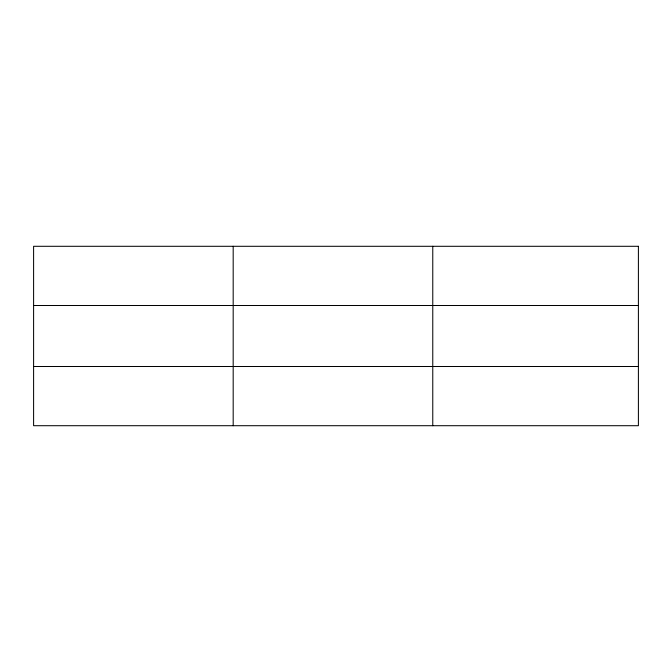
<?xml version="1.0" encoding="UTF-8"?>
<svg xmlns="http://www.w3.org/2000/svg" width="672" height="672" viewBox="0 0 672 672"><rect width="100%" height="100%" fill="white"/><g stroke="black" fill="none" stroke-linecap="round" stroke-linejoin="round"><path stroke-width="1.01" d="M233.184 246.296L233.184 425.704M432.768 246.296L432.768 425.704M33.6 305.5L638.4 305.5M33.6 366.5L638.4 366.5M638.4 246.296L638.4 425.704L33.6 425.704L33.6 246.296L638.4 246.296"/></g></svg>
